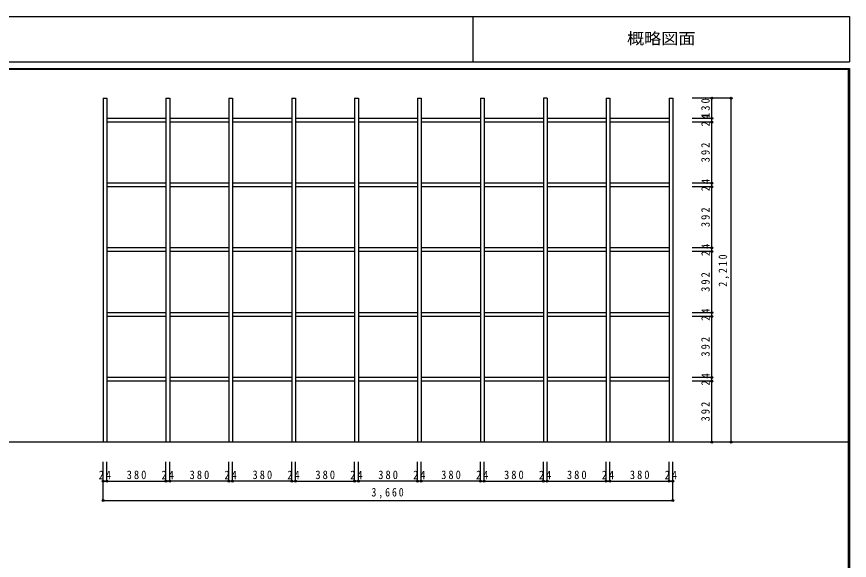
# Model space of a CAD drawing. Units: millimetres at full size, sheet at 1:25. Extents: x -11962 to 10485, y -9055 to 3479.
# Drawn here: x -599 to 4750, y -12 to 3479 of the extents above; entities that cross this region are included whole.
import ezdxf
from ezdxf.enums import TextEntityAlignment as Align

# ---------------------------------------------------------------- set-up
doc = ezdxf.new("R2010")
doc.units = ezdxf.units.MM
doc.header["$LTSCALE"] = 25
doc.header["$PDMODE"] = 32
doc.header["$PDSIZE"] = 12.5
doc.layers.add('5-0', color=7, linetype='Continuous')
doc.layers.add('F-0', color=6, linetype='Continuous')
doc.styles.add('ＭＳ ゴシック', font='')
doc.styles.get('ＭＳ ゴシック').set_extended_font_data('MS Gothic')

msp = doc.modelspace()

# ---------------------------------------------------------------- linework, layer by layer
at = {"layer": '5-0'}
for p, q in [((-43.71, 2956.12), (-43.71, 746.12)), ((-43.71, 2956.12), (-19.71, 2956.12)), ((-19.71, 2956.12), (-19.71, 746.12)), ((360.29, 2956.12), (360.29, 746.12)), ((360.29, 2956.12), (384.29, 2956.12)), ((384.29, 2956.12), (384.29, 746.12)), ((764.29, 2956.12), (764.29, 746.12)), ((764.29, 2956.12), (788.29, 2956.12)), ((788.29, 2956.12), (788.29, 746.12)), ((1168.29, 2956.12), (1168.29, 746.12)), ((1168.29, 2956.12), (1192.29, 2956.12)), ((1192.29, 2956.12), (1192.29, 746.12)), ((1572.29, 2956.12), (1572.29, 746.12)), ((1572.29, 2956.12), (1596.29, 2956.12)), ((1596.29, 2956.12), (1596.29, 746.12)), ((1976.29, 2956.12), (1976.29, 746.12)), ((1976.29, 2956.12), (2000.29, 2956.12)), ((2000.29, 2956.12), (2000.29, 746.12)), ((2380.29, 2956.12), (2380.29, 746.12)), ((2380.29, 2956.12), (2404.29, 2956.12)), ((2404.29, 2956.12), (2404.29, 746.12)), ((2784.29, 2956.12), (2784.29, 746.12)), ((2808.29, 2956.12), (2784.29, 2956.12)), ((2808.29, 2956.12), (2808.29, 746.12)), ((3188.29, 2956.12), (3188.29, 746.12)), ((3188.29, 2956.12), (3212.29, 2956.12)), ((3212.29, 2956.12), (3212.29, 746.12)), ((3592.29, 2956.12), (3592.29, 746.12)), ((3592.29, 2956.12), (3616.29, 2956.12)), ((3616.29, 2956.12), (3616.29, 746.12)), ((360.29, 2826.12), (-19.71, 2826.12)), ((360.29, 2802.12), (-19.71, 2802.12)), ((764.29, 2826.12), (384.29, 2826.12)), ((764.29, 2802.12), (384.29, 2802.12)), ((1168.29, 2826.12), (788.29, 2826.12)), ((1168.29, 2802.12), (788.29, 2802.12)), ((1572.29, 2826.12), (1192.29, 2826.12)), ((1572.29, 2802.12), (1192.29, 2802.12)), ((1976.29, 2826.12), (1596.29, 2826.12)), ((1976.29, 2802.12), (1596.29, 2802.12)), ((2380.29, 2826.12), (2000.29, 2826.12)), ((2380.29, 2802.12), (2000.29, 2802.12)), ((2784.29, 2826.12), (2404.29, 2826.12)), ((2784.29, 2802.12), (2404.29, 2802.12)), ((3188.29, 2826.12), (2808.29, 2826.12)), ((3188.29, 2802.12), (2808.29, 2802.12)), ((3592.29, 2826.12), (3212.29, 2826.12)), ((3592.29, 2802.12), (3212.29, 2802.12)), ((360.29, 2410.12), (-19.71, 2410.12)), ((764.29, 2410.12), (384.29, 2410.12)), ((1168.29, 2410.12), (788.29, 2410.12)), ((1572.29, 2410.12), (1192.29, 2410.12)), ((1976.29, 2410.12), (1596.29, 2410.12)), ((2380.29, 2410.12), (2000.29, 2410.12)), ((2784.29, 2410.12), (2404.29, 2410.12)), ((3188.29, 2410.12), (2808.29, 2410.12)), ((3592.29, 2410.12), (3212.29, 2410.12)), ((360.29, 2386.12), (-19.71, 2386.12)), ((764.29, 2386.12), (384.29, 2386.12)), ((1168.29, 2386.12), (788.29, 2386.12)), ((1572.29, 2386.12), (1192.29, 2386.12)), ((1976.29, 2386.12), (1596.29, 2386.12)), ((2380.29, 2386.12), (2000.29, 2386.12)), ((2784.29, 2386.12), (2404.29, 2386.12)), ((3188.29, 2386.12), (2808.29, 2386.12)), ((3592.29, 2386.12), (3212.29, 2386.12)), ((360.29, 1994.12), (-19.71, 1994.12)), ((764.29, 1994.12), (384.29, 1994.12)), ((1168.29, 1994.12), (788.29, 1994.12)), ((1572.29, 1994.12), (1192.29, 1994.12)), ((1976.29, 1994.12), (1596.29, 1994.12)), ((2380.29, 1994.12), (2000.29, 1994.12)), ((2784.29, 1994.12), (2404.29, 1994.12)), ((3188.29, 1994.12), (2808.29, 1994.12)), ((3592.29, 1994.12), (3212.29, 1994.12)), ((360.29, 1970.12), (-19.71, 1970.12)), ((764.29, 1970.12), (384.29, 1970.12)), ((1168.29, 1970.12), (788.29, 1970.12)), ((1572.29, 1970.12), (1192.29, 1970.12)), ((1976.29, 1970.12), (1596.29, 1970.12)), ((2380.29, 1970.12), (2000.29, 1970.12)), ((2784.29, 1970.12), (2404.29, 1970.12)), ((3188.29, 1970.12), (2808.29, 1970.12)), ((3592.29, 1970.12), (3212.29, 1970.12)), ((360.29, 1578.12), (-19.71, 1578.12)), ((360.29, 1554.12), (-19.71, 1554.12)), ((764.29, 1578.12), (384.29, 1578.12)), ((764.29, 1554.12), (384.29, 1554.12)), ((1168.29, 1578.12), (788.29, 1578.12)), ((1168.29, 1554.12), (788.29, 1554.12)), ((1572.29, 1578.12), (1192.29, 1578.12)), ((1572.29, 1554.12), (1192.29, 1554.12)), ((1976.29, 1578.12), (1596.29, 1578.12)), ((1976.29, 1554.12), (1596.29, 1554.12)), ((2380.29, 1578.12), (2000.29, 1578.12)), ((2380.29, 1554.12), (2000.29, 1554.12)), ((2784.29, 1578.12), (2404.29, 1578.12)), ((2784.29, 1554.12), (2404.29, 1554.12)), ((3188.29, 1578.12), (2808.29, 1578.12)), ((3188.29, 1554.12), (2808.29, 1554.12)), ((3592.29, 1578.12), (3212.29, 1578.12)), ((3592.29, 1554.12), (3212.29, 1554.12)), ((360.29, 1162.12), (-19.71, 1162.12)), ((360.29, 1138.12), (-19.71, 1138.12)), ((764.29, 1162.12), (384.29, 1162.12)), ((764.29, 1138.12), (384.29, 1138.12)), ((1168.29, 1162.12), (788.29, 1162.12)), ((1168.29, 1138.12), (788.29, 1138.12)), ((1572.29, 1162.12), (1192.29, 1162.12)), ((1572.29, 1138.12), (1192.29, 1138.12)), ((1976.29, 1162.12), (1596.29, 1162.12)), ((1976.29, 1138.12), (1596.29, 1138.12)), ((2380.29, 1162.12), (2000.29, 1162.12)), ((2380.29, 1138.12), (2000.29, 1138.12)), ((2784.29, 1162.12), (2404.29, 1162.12)), ((2784.29, 1138.12), (2404.29, 1138.12)), ((3188.29, 1162.12), (2808.29, 1162.12)), ((3188.29, 1138.12), (2808.29, 1138.12)), ((3592.29, 1162.12), (3212.29, 1162.12)), ((3592.29, 1138.12), (3212.29, 1138.12)), ((4741.67, 746.12), (-4991.67, 746.12))]:
    msp.add_line(p, q, dxfattribs=at)
at = {"layer": '5-0', "color": 4}
for p, q in [((3866.29, 2956.12), (3741.29, 2956.12)), ((3991.29, 2956.12), (3866.29, 2956.12)), ((3866.29, 2826.12), (3741.29, 2826.12)), ((3866.29, 2802.12), (3741.29, 2802.12)), ((3866.29, 2410.12), (3741.29, 2410.12)), ((3866.29, 2386.12), (3741.29, 2386.12)), ((3866.29, 1994.12), (3741.29, 1994.12)), ((3866.29, 1970.12), (3741.29, 1970.12)), ((3866.29, 1578.12), (3741.29, 1578.12)), ((3866.29, 1554.12), (3741.29, 1554.12)), ((3866.29, 1162.12), (3741.29, 1162.12)), ((3866.29, 1138.12), (3741.29, 1138.12)), ((3866.29, 746.12), (3741.29, 746.12)), ((3991.29, 746.12), (3866.29, 746.12)), ((-43.71, 496.12), (-43.71, 621.12)), ((-19.71, 496.12), (-19.71, 621.12)), ((360.29, 496.12), (360.29, 621.12)), ((360.29, 496.12), (360.29, 621.12)), ((384.29, 496.12), (384.29, 621.12)), ((764.29, 496.12), (764.29, 621.12)), ((764.29, 496.12), (764.29, 621.12)), ((788.29, 496.12), (788.29, 621.12)), ((1168.29, 496.12), (1168.29, 621.12)), ((1168.29, 496.12), (1168.29, 621.12)), ((1192.29, 496.12), (1192.29, 621.12)), ((1572.29, 496.12), (1572.29, 621.12)), ((1572.29, 496.12), (1572.29, 621.12)), ((1596.29, 496.12), (1596.29, 621.12)), ((1976.29, 496.12), (1976.29, 621.12)), ((1976.29, 496.12), (1976.29, 621.12)), ((2000.29, 496.12), (2000.29, 621.12)), ((2380.29, 496.12), (2380.29, 621.12)), ((2380.29, 496.12), (2380.29, 621.12)), ((2404.29, 496.12), (2404.29, 621.12)), ((2784.29, 496.12), (2784.29, 621.12)), ((2808.29, 496.12), (2808.29, 621.12)), ((3188.29, 496.12), (3188.29, 621.12)), ((3212.29, 496.12), (3212.29, 621.12)), ((3592.29, 496.12), (3592.29, 621.12)), ((3616.29, 496.12), (3616.29, 621.12)), ((-43.71, 371.12), (-43.71, 496.12)), ((3616.29, 371.12), (3616.29, 496.12))]:
    msp.add_line(p, q, dxfattribs=at)
at = {"layer": '5-0', "color": 3}
for p, q in [((3866.29, 2826.12), (3866.29, 2956.12)), ((3991.29, 746.12), (3991.29, 2956.12)), ((3866.29, 2802.12), (3866.29, 2826.12)), ((3866.29, 2410.12), (3866.29, 2802.12)), ((3866.29, 2386.12), (3866.29, 2410.12)), ((3866.29, 1994.12), (3866.29, 2386.12)), ((3866.29, 1970.12), (3866.29, 1994.12)), ((3866.29, 1578.12), (3866.29, 1970.12)), ((3866.29, 1554.12), (3866.29, 1578.12)), ((3866.29, 1162.12), (3866.29, 1554.12)), ((3866.29, 1138.12), (3866.29, 1162.12)), ((3866.29, 746.12), (3866.29, 1138.12)), ((-43.71, 496.12), (-19.71, 496.12)), ((-19.71, 496.12), (360.29, 496.12)), ((384.29, 496.12), (360.29, 496.12)), ((764.29, 496.12), (384.29, 496.12)), ((788.29, 496.12), (764.29, 496.12)), ((1168.29, 496.12), (788.29, 496.12)), ((1168.29, 496.12), (1192.29, 496.12)), ((1192.29, 496.12), (1572.29, 496.12)), ((1596.29, 496.12), (1572.29, 496.12)), ((1976.29, 496.12), (1596.29, 496.12)), ((2000.29, 496.12), (1976.29, 496.12)), ((2380.29, 496.12), (2000.29, 496.12)), ((2380.29, 496.12), (2404.29, 496.12)), ((2404.29, 496.12), (2784.29, 496.12)), ((2784.29, 496.12), (2808.29, 496.12)), ((2808.29, 496.12), (3188.29, 496.12)), ((3188.29, 496.12), (3212.29, 496.12)), ((3212.29, 496.12), (3592.29, 496.12)), ((3592.29, 496.12), (3616.29, 496.12)), ((-43.71, 371.12), (3616.29, 371.12))]:
    msp.add_line(p, q, dxfattribs=at)
for p in [(3866.29, 2956.12), (3991.29, 2956.12), (3866.29, 2826.12), (3866.29, 2802.12), (3866.29, 2410.12), (3866.29, 2386.12), (3866.29, 1994.12), (3866.29, 1970.12), (3866.29, 1578.12), (3866.29, 1554.12), (3866.29, 1162.12), (3866.29, 1138.12), (3866.29, 746.12), (3991.29, 746.12), (-43.71, 496.12), (-19.71, 496.12), (360.29, 496.12), (384.29, 496.12), (764.29, 496.12), (788.29, 496.12), (1168.29, 496.12), (1192.29, 496.12), (1572.29, 496.12), (1596.29, 496.12), (1976.29, 496.12), (2000.29, 496.12), (2380.29, 496.12), (2404.29, 496.12), (2784.29, 496.12), (2808.29, 496.12), (3188.29, 496.12), (3212.29, 496.12), (3592.29, 496.12), (3616.29, 496.12), (-43.71, 371.12), (3616.29, 371.12)]:
    msp.add_point(p, dxfattribs=at)
at = {"layer": 'F-0'}
for p, q in [((2331.08, 3479.17), (2331.08, 3188.41)), ((-5000, 3188.41), (4750, 3188.41)), ((-5000, 3145.83), (4750, 3145.83)), ((-5000, 3141.67), (4750, 3141.67)), ((4741.67, 3145.83), (4741.67, -3504.17)), ((4745.83, 3145.83), (4745.83, -3504.17)), ((4750, 3145.83), (4750, -3504.17))]:
    msp.add_line(p, q, dxfattribs=at)
msp.add_lwpolyline([(-5000, 3479.17), (4750, 3479.17), (4750, 3188.41)], dxfattribs=at)

# ---------------------------------------------------------------- texts
at = {"layer": '5-0', "char_height": 54.99, "attachment_point": 7, "rotation": 90, "style": 'ＭＳ ゴシック'}
for s, insert in [('\\T1.38;\\W0.9;130', (3853.79, 2828.62)), ('\\T1.36;\\W0.9;24', (3853.79, 2773.49)), ('\\T1.38;\\W0.9;392', (3853.79, 2543.62)), ('\\T1.36;\\W0.9;24', (3853.79, 2357.49)), ('\\T1.38;\\W0.9;392', (3853.79, 2127.62)), ('\\T1.36;\\W0.9;24', (3853.79, 1941.49)), ('\\T1.38;\\W0.85;2,210', (3978.79, 1744.87)), ('\\T1.38;\\W0.9;392', (3853.79, 1711.62)), ('\\T1.36;\\W0.9;24', (3853.79, 1525.49)), ('\\T1.38;\\W0.9;392', (3853.79, 1295.62)), ('\\T1.36;\\W0.9;24', (3853.79, 1109.49)), ('\\T1.38;\\W0.9;392', (3853.79, 879.62))]:
    msp.add_mtext(s, dxfattribs=dict(at, insert=insert))
at = {"layer": '5-0', "char_height": 54.99, "attachment_point": 7, "style": 'ＭＳ ゴシック'}
for s, insert in [('\\T1.36;\\W0.9;24', (-72.34, 508.62)), ('\\T1.38;\\W0.9;380', (107.79, 508.62)), ('\\T1.36;\\W0.9;24', (331.66, 508.62)), ('\\T1.38;\\W0.9;380', (511.79, 508.62)), ('\\T1.36;\\W0.9;24', (735.66, 508.62)), ('\\T1.38;\\W0.9;380', (915.79, 508.62)), ('\\T1.36;\\W0.9;24', (1139.66, 508.62)), ('\\T1.38;\\W0.9;380', (1319.79, 508.62)), ('\\T1.36;\\W0.9;24', (1543.66, 508.62)), ('\\T1.38;\\W0.9;380', (1723.79, 508.62)), ('\\T1.36;\\W0.9;24', (1947.66, 508.62)), ('\\T1.38;\\W0.9;380', (2127.79, 508.62)), ('\\T1.36;\\W0.9;24', (2351.66, 508.62)), ('\\T1.38;\\W0.9;380', (2531.79, 508.62)), ('\\T1.36;\\W0.9;24', (2755.66, 508.62)), ('\\T1.38;\\W0.9;380', (2935.79, 508.62)), ('\\T1.36;\\W0.9;24', (3159.66, 508.62)), ('\\T1.38;\\W0.9;380', (3339.79, 508.62)), ('\\T1.36;\\W0.9;24', (3563.66, 508.62)), ('\\T1.38;\\W0.85;3,660', (1680.04, 383.62))]:
    msp.add_mtext(s, dxfattribs=dict(at, insert=insert))
at = {"layer": 'F-0', "color": 7, "style": 'ＭＳ ゴシック', "width": 1.1}
msp.add_text('概略図面', height=73.31, dxfattribs=at).set_placement((3321.79, 3280.23), align=Align.BOTTOM_LEFT)

doc.saveas('drawing.dxf')
